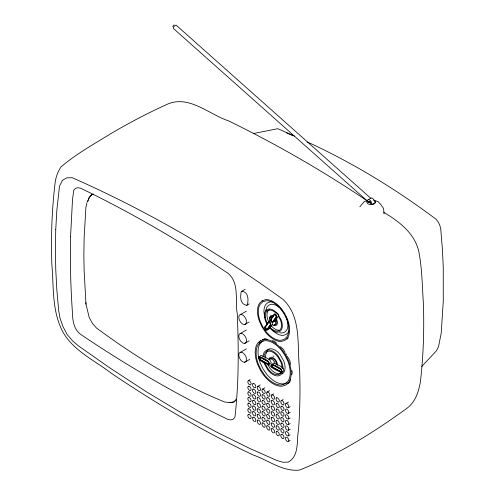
<?xml version="1.0" encoding="UTF-8"?>
<svg xmlns="http://www.w3.org/2000/svg" width="495" height="495" viewBox="0 0 495 495"><rect width="100%" height="100%" fill="white"/><g stroke="black" fill="none" stroke-linecap="round" stroke-linejoin="round"><path stroke-width="0.74" d="M87.015 202.517L85.889 207.461L84.119 238.089L83.859 255.389L84.119 270.431L85.982 304.116L89.199 317.462L92.472 323.445L96.414 327.95C136.106 357.353 178.831 383.322 224.65 401.983L229.315 402.59M259.399 357.198L259.399 358.467L260.413 359.704L268.525 364.196M271.26 319.492L271.241 320.686L272.566 321.868M268.773 364.048L268.773 362.786L267.764 361.542L259.646 357.05M272.04 364.815L272.04 366.083L273.054 367.321L281.166 371.813M272.832 364.134L271.996 363.918L271.161 365.118C271.972 369.672 278.116 370.427 281.308 372.655L282.144 371.454C281.537 367.024 275.567 366.727 272.832 364.134L273.741 362.909C276.934 365.137 283.078 365.892 283.882 370.446L283.047 371.646M281.414 371.665L281.414 370.402L280.399 369.159L272.287 364.667M290.441 379.64L289.884 381.744L288.56 382.517M291.741 374.734L292.298 372.63L291.846 370.396M366.999 201.527L367.346 200.215L368.299 199.658L371.306 197.926L372.599 198.266L374.851 201.075L375.198 202.789L374.096 203.891L372.19 204.528A4.232 2.444 0 0 1 368.094 203.897A4.232 2.444 0 0 1 366.999 201.527L368.459 202.375L368.794 201.632L370.111 201.7L370.378 202.393L369.92 202.436L369.647 201.743L370.73 203.68L372.19 204.528L375.198 202.789A4.232 2.444 0 0 0 374.084 200.438M370.805 198.291L176.183 25.183L175.224 25.375L174.023 26.433L173.299 27.739L173.467 28.531L369.233 202.678L369.604 201.273M87.671 201.44L89.31 197.35L91.996 194.473L93.308 194.226M87.615 201.477L89.273 197.375L91.94 194.504L93.58 194.189M248.261 380.643L247.766 381.769L248.261 383.501L249.461 384.819L250.656 384.955L251.157 383.823L250.656 382.091L249.461 380.773L248.261 380.643L250.173 379.591M257.672 386.341L257.177 387.474L257.672 389.206L258.866 390.524L260.067 390.654L260.562 389.528L260.067 387.795L258.866 386.477L257.672 386.341L260.215 384.943M262.375 389.194L261.88 390.326L262.375 392.059L263.575 393.377L264.769 393.506L265.264 392.38L264.769 390.648L263.575 389.33L262.375 389.194L264.924 387.795M267.077 392.046L266.582 393.179L267.077 394.911L268.278 396.229L269.472 396.359L269.967 395.233L269.472 393.5L268.278 392.182L267.077 392.046L269.627 390.648M271.78 394.899L271.285 396.031L271.78 397.763L272.98 399.081L274.174 399.211L274.675 398.085L274.174 396.353L272.98 395.035L271.78 394.899L273.692 393.853M281.191 400.604L280.696 401.736L281.191 403.468L282.385 404.786L283.586 404.916L284.081 403.79L283.586 402.058L282.385 400.74L281.191 400.604L283.103 399.552M288.443 402.058L285.893 403.456L285.398 404.588L285.893 406.315L287.088 407.639L288.288 407.769L290.2 406.717M288.288 407.769L288.783 406.643L288.288 404.91L287.088 403.592L285.893 403.456M288.288 413.387L288.783 412.261L288.288 410.528L287.088 409.21L285.893 409.074L285.398 410.207L285.893 411.939L287.088 413.257L288.288 413.387L290.2 412.341M288.288 419.005L288.783 417.879L288.288 416.147L287.088 414.829L285.893 414.692L285.398 415.825L285.893 417.557L287.088 418.875L288.288 419.005L290.2 417.959M288.288 424.63L288.783 423.497L288.288 421.765L287.088 420.447L285.893 420.317L285.398 421.443L285.893 423.175L287.088 424.493L288.288 424.63L290.2 423.578M288.288 430.248L288.783 429.115L288.288 427.383L287.088 426.065L285.893 425.935L285.398 427.061L285.893 428.794L287.088 430.112L288.288 430.248L290.2 429.196M288.288 435.866L288.783 434.734L288.288 433.007L287.088 431.683L285.893 431.553L285.398 432.68L285.893 434.412L287.088 435.73L288.288 435.866L290.2 434.814M288.288 441.484L288.783 440.358L288.288 438.626L287.088 437.308L285.893 437.172L285.398 438.304L285.893 440.03L287.088 441.354L288.288 441.484L290.2 440.432M172.706 26.557L174.067 24.88M268.748 322.536L265.252 327.443L265.592 329.262L266.558 329.818L267.108 329.497L270.462 324.671M269.088 322.257L269.942 321.026L271.229 320.902M274.607 314.665L271.112 319.578L271.093 320.772L271.934 321.824L272.968 321.632L276.321 316.806L275.981 314.987L275.01 314.43L274.459 314.752M266.966 329.583L270.313 324.757L270.332 323.563L269.008 322.381M272.825 321.713L276.173 316.893L276.191 315.692L274.861 314.517M359.797 206.83L364.264 201.564L367.16 200.599M421.684 366.566L436.621 350.621L438.533 346.624L441.206 333.222L443.266 301.387L443.266 267.622L442.481 250.377L440.711 228.542L439.647 224.866L438.025 221.692L436.114 219.266C397.2 190.136 355.62 164.55 311.584 143.903L307.352 142.034M370.031 202.987L370.52 202.517L370.421 201.527M269.323 309.653L268.036 310.866A11.67 6.738 60 0 0 268.036 320.321L268.68 321.676M263.012 340.746L260.308 343.295A24.496 14.145 60 0 0 260.308 363.151L263.012 368.825L266.545 374.016A23.921 13.811 60 0 0 283.586 383.86L287.119 382.74M266.397 350.906L267.987 349.408L270.06 348.752A14.052 8.112 60 0 1 280.071 354.531L283.734 360.917A14.392 8.31 60 0 1 283.734 372.58L282.144 374.078M267.783 351.221L266.817 352.124A13.062 7.543 60 0 0 265.679 358.145M286.815 339.242L288.344 337.8M280.888 372.76L279.446 374.115L277.565 374.709A12.752 7.363 60 0 1 268.482 369.468L265.153 363.67A13.062 7.543 60 0 1 264.726 362.439M287.787 383.916L289.222 382.567M245.13 289.34L241.269 291.574C240.174 296.722 239.92 304.301 246.689 305.316L249.226 303.856M246.689 305.316L247.382 304.908C248.478 299.766 248.731 292.186 241.962 291.165M246.405 311.138L239.264 315.278L238.738 317.252L239.264 319.838L240.7 322.338L242.655 324.077L244.617 324.596L249.053 322.035M244.617 324.596L246.046 323.755L246.572 321.775L246.046 319.195L244.617 316.695L242.655 314.95L240.7 314.43M246.405 329.992L239.264 334.131L238.738 336.111L239.264 338.691L240.7 341.191L242.655 342.936L244.617 343.456L249.053 340.894M275.802 313.156L277.089 313.032L277.837 313.694L278.58 315.631L274.966 321.298L273.673 321.422M268.599 322.622L269.639 322.424L270.474 323.476M244.617 343.456L246.046 342.608L246.572 340.634L246.046 338.048L244.617 335.548L242.655 333.809L240.7 333.29M268.562 329.491L272.522 324.25L272.522 322.511M246.405 348.845L239.264 352.985L238.738 354.964L239.264 357.551L240.7 360.044L242.655 361.789L244.617 362.309L249.69 359.382M258.631 342.676L259.949 341.903M263.253 339.96L265.233 338.797L267.312 339.347M244.617 362.309L246.046 361.468L246.572 359.488L246.046 356.901L244.617 354.401L242.655 352.663L240.7 352.143M260.488 355.651L261.1 355.292C264.293 357.52 270.437 358.275 271.241 362.829L270.412 364.029M262.344 339.57L264.825 338.784M281.111 373.156L279.229 373.75A12.752 7.363 60 0 1 270.146 368.503L267.399 363.924M253.409 133.545L277.775 128.7L294.5 136.069M230.738 402.546L234.141 401.847L236.61 399.094L234.085 401.884L230.689 402.571L229.222 402.256M368.299 199.658L369.592 200.005L370.891 201.156L372.19 204.528M266.706 329.732L265.382 328.556L265.4 327.362L267.108 329.497M272.176 340.634L274.255 341.191L276.513 343.196M267.906 361.455L260.413 357.13L259.25 357.285L259.25 358.547L260.265 359.791L268.377 364.283L269.07 363.417L268.525 362.006M373.614 200.11L377.945 201.552L380.445 204.051L383.582 208.469L384.033 213.964M286.184 132.716L293.238 135.822M280.547 369.078L273.054 364.747L271.891 364.902L271.891 366.17L272.906 367.408L281.018 371.9L281.704 371.033L281.166 369.623M367.339 200.939C323.025 171.004 276.569 144.336 228.535 120.842C209.045 114.493 189.344 94.823 167.582 104.105C148.191 112.885 129.3 122.735 110.979 133.57C93.994 144.002 76.329 153.877 61.108 166.796C57.284 172.223 55.378 178.707 54.834 185.279C51.783 211.495 50.979 237.928 51.845 264.299C53.695 284.978 52.049 306.727 60.217 326.261C69.213 348.963 93.122 359.215 111.233 373.205C156.556 403.759 203.668 431.739 253.18 454.985C268.339 460.251 282.732 471.927 299.58 470.071C337.856 454.738 373.348 432.68 406.673 408.468C415.373 402.28 418.609 391.898 420.404 381.874C423.442 355.781 424.252 329.472 423.386 303.225C422.179 285.931 422.155 268.346 418.751 251.305C414.482 233.108 399.057 221.42 383.829 212.361M280.455 346.704L283.276 349.216L285.114 352.409M283.536 312.339L284.297 313.459M278.301 316.002L280.43 319.943A11.67 6.738 60 0 1 280.43 329.404L279.143 330.617L277.46 331.149A11.397 6.577 60 0 1 269.806 327.022M285.844 353.69L286.58 354.971M287.31 356.245L289.884 360.725L290.639 364.444M285.559 315.86L286.432 317.703M267.659 323.99L266.372 321.286A11.67 6.738 60 0 1 266.372 311.825L267.659 310.613L269.342 310.08A11.397 6.577 60 0 1 275.505 312.692M267.077 324.33L265.654 321.354A12.858 7.425 60 0 1 265.654 310.934L267.077 309.592L268.927 309.01A12.554 7.252 60 0 1 277.874 314.17L281.148 319.875A12.858 7.425 60 0 1 281.148 330.295L279.724 331.638L277.874 332.219A12.554 7.252 60 0 1 269.336 327.554M369.066 201.88L369.233 202.678M85.889 302.606L85.982 304.116M260.413 357.13L260.413 359.704M282.107 368.169A13.062 7.543 60 0 0 280.888 362.173L277.565 356.381A12.752 7.363 60 0 0 268.482 351.134L266.601 351.728L265.153 353.09A13.062 7.543 60 0 0 263.959 357M263.878 362.389A14.392 8.31 60 0 0 264.355 363.751L268.018 370.136A14.052 8.112 60 0 0 278.029 375.915L280.102 375.26L281.692 373.762A14.392 8.31 60 0 0 282.695 371.522M263.031 356.394A14.392 8.31 60 0 1 264.355 352.087L265.945 350.59L268.018 349.934A14.052 8.112 60 0 1 278.029 355.713L281.692 362.099A14.392 8.31 60 0 1 283.035 368.701M272.986 367.971A4.962 2.865 60 0 1 269.577 364.939M275.127 363.182A5.061 2.921 60 0 0 274.57 362.006A4.962 2.865 60 0 0 269.577 359.123A5.061 2.921 60 0 0 269.02 359.648M276.742 364.846A5.061 2.921 60 0 0 275.709 361.344A4.962 2.865 60 0 0 270.716 358.46A5.061 2.921 60 0 0 270.159 358.993M277.528 365.304A6.188 3.576 60 0 0 276.266 361.016A6.07 3.502 60 0 0 270.165 357.495A6.188 3.576 60 0 0 269.045 359.104M273.215 367.841A6.07 3.502 60 0 1 272.095 367.024M272.906 356.14A6.07 3.502 60 0 1 273.945 356.239M272.244 301.894A18.123 10.463 60 0 0 270.412 301.857L267.739 302.705L265.685 304.635A18.562 10.717 60 0 0 264.936 317.481M272.454 330.202A18.123 10.463 60 0 0 283.326 335.369L285.999 334.521L288.047 332.591A18.562 10.717 60 0 0 288.925 330.963M279.168 307.352A15.506 8.953 60 0 0 271.347 304.276L269.057 305L267.3 306.653A15.883 9.17 60 0 0 265.883 310.928M280.189 308.255A15.506 8.953 60 0 1 281.971 310.148M286.667 318.322A15.883 9.17 60 0 1 286.432 330.573L284.681 332.225L282.391 332.949A15.506 8.953 60 0 1 279.724 332.696M279.124 330.19A11.397 6.577 60 0 1 271.006 325.5M275.183 320.902A4.523 2.611 60 0 1 274.682 325.048A4.436 2.562 60 0 1 272.454 324.838M276.321 320.24A4.523 2.611 60 0 1 275.82 324.386A4.436 2.562 60 0 1 274.409 324.522M269.726 321.422A4.523 2.611 60 0 1 270.227 317.276A4.436 2.562 60 0 1 272.454 317.487M270.548 317.796A4.523 2.611 60 0 1 271.365 316.621M271.365 316.72A4.436 2.562 60 0 1 272.776 316.59M273.593 316.008A5.426 3.131 60 0 0 270.864 315.748A5.532 3.193 60 0 0 269.738 318.279M273.593 324.998A5.426 3.131 60 0 0 276.321 325.258A5.532 3.193 60 0 0 276.321 318.904M70.581 236.462C69.987 262.096 70.667 287.75 72.493 313.323C72.598 321.032 74.033 329.361 80.555 334.329C127.679 366.046 176.826 394.812 228.022 419.469L230.831 419.952L233.201 419.222L234.89 417.353C238.943 383.006 238.67 348.27 237.278 313.756C234.766 300.583 239.852 283.066 228.022 273.32C180.898 241.597 131.75 212.831 80.555 188.174L77.746 187.692L75.376 188.422L73.687 190.297L72.493 199.875L70.581 236.462M55.749 229.519L55.384 249.257L55.749 269.422L56.851 289.909L58.688 310.613L60.118 318.514L62.995 326.626L67.134 334.453L72.586 340.869L78.229 345.702L109.036 367.383L145.895 391.458L182.81 413.702L216.327 431.949L249.783 448.47L276.866 460.474L282.824 462.25L288.276 462.126C299.673 455.685 296.394 440.197 298.553 429.456C299.995 409.786 300.292 390.048 299.661 370.334C296.697 346.642 302.297 317.839 283.121 299.494A1190.512 687.345 60 0 0 182.81 233.943A1311.218 757.034 60 0 0 72.289 177.767L66.782 177.816L62.413 180.366L59.474 186.182L56.851 210.307L55.749 229.519M264.788 326.947L264.584 327.702L265.332 329.633L266.075 330.295L267.362 330.171L270.777 325.252L270.982 324.503L270.233 322.567L269.49 321.905L268.203 322.028L264.788 326.947M258.749 356.654L258.526 357.495C259.331 362.055 265.475 362.81 268.667 365.038L269.503 363.837C268.698 359.277 262.554 358.529 259.355 356.295L258.749 356.654M270.647 319.083L270.443 319.832L271.192 321.762L271.934 322.424L273.221 322.307L276.637 317.388L276.841 316.633L276.092 314.702L274.607 313.842L274.057 314.164L270.647 319.083M248.261 386.261L247.766 387.387L248.261 389.12L249.461 390.437L250.656 390.574L251.157 389.441L250.656 387.709L249.461 386.391L248.261 386.261M248.261 391.879L247.766 393.005L248.261 394.738L249.461 396.056L250.656 396.192L251.157 395.06L250.656 393.333L249.461 392.009L248.261 391.879M252.97 383.495L252.469 384.621L252.97 386.354L254.164 387.672L255.364 387.808L255.859 386.675L255.364 384.943L254.164 383.625L252.97 383.495M248.261 397.497L247.766 398.63L248.261 400.356L249.461 401.68L250.656 401.81L251.157 400.684L250.656 398.951L249.461 397.634L248.261 397.497M252.97 389.113L252.469 390.239L252.97 391.972L254.164 393.29L255.364 393.426L255.859 392.294L255.364 390.561L254.164 389.243L252.97 389.113M248.261 403.116L247.766 404.248L248.261 405.98L249.461 407.298L250.656 407.428L251.157 406.302L250.656 404.57L249.461 403.252L248.261 403.116M252.97 394.732L252.469 395.858L252.97 397.59L254.164 398.908L255.364 399.044L255.859 397.912L255.364 396.186L254.164 394.861L252.97 394.732M248.261 408.734L247.766 409.866L248.261 411.599L249.461 412.917L250.656 413.047L251.157 411.92L250.656 410.188L249.461 408.87L248.261 408.734M252.97 400.35L252.469 401.482L252.97 403.208L254.164 404.526L255.364 404.663L255.859 403.53L255.364 401.804L254.164 400.486L252.97 400.35M257.672 391.966L257.177 393.092L257.672 394.824L258.866 396.142L260.067 396.278L260.562 395.146L260.067 393.414L258.866 392.096L257.672 391.966M248.261 414.358L247.766 415.484L248.261 417.217L249.461 418.535L250.656 418.671L251.157 417.539L250.656 415.806L249.461 414.488L248.261 414.358M252.97 405.968L252.469 407.1L252.97 408.833L254.164 410.151L255.364 410.281L255.859 409.155L255.364 407.422L254.164 406.104L252.97 405.968M257.672 397.584L257.177 398.71L257.672 400.443L258.866 401.761L260.067 401.897L260.562 400.764L260.067 399.032L258.866 397.714L257.672 397.584M252.97 411.586L252.469 412.719L252.97 414.451L254.164 415.769L255.364 415.899L255.859 414.773L255.364 413.04L254.164 411.722L252.97 411.586M257.672 403.202L257.177 404.335L257.672 406.061L258.866 407.379L260.067 407.515L260.562 406.383L260.067 404.656L258.866 403.338L257.672 403.202M262.375 394.818L261.88 395.944L262.375 397.677L263.575 398.995L264.769 399.131L265.264 397.999L264.769 396.266L263.575 394.948L262.375 394.818M252.97 417.205L252.469 418.337L252.97 420.069L254.164 421.387L255.364 421.523L255.859 420.391L255.364 418.659L254.164 417.341L252.97 417.205M257.672 408.821L257.177 409.953L257.672 411.679L258.866 413.003L260.067 413.133L260.562 412.007L260.067 410.275L258.866 408.957L257.672 408.821M262.375 400.436L261.88 401.563L262.375 403.295L263.575 404.613L264.769 404.749L265.264 403.617L264.769 401.884L263.575 400.566L262.375 400.436M257.672 414.439L257.177 415.571L257.672 417.304L258.866 418.621L260.067 418.751L260.562 417.625L260.067 415.893L258.866 414.575L257.672 414.439M262.375 406.055L261.88 407.181L262.375 408.913L263.575 410.231L264.769 410.367L265.264 409.235L264.769 407.509L263.575 406.185L262.375 406.055M267.077 397.671L266.582 398.797L267.077 400.529L268.278 401.847L269.472 401.983L269.967 400.851L269.472 399.118L268.278 397.801L267.077 397.671M257.672 420.057L257.177 421.189L257.672 422.922L258.866 424.24L260.067 424.37L260.562 423.244L260.067 421.511L258.866 420.193L257.672 420.057M262.375 411.673L261.88 412.805L262.375 414.532L263.575 415.85L264.769 415.986L265.264 414.853L264.769 413.127L263.575 411.809L262.375 411.673M267.077 403.289L266.582 404.415L267.077 406.147L268.278 407.465L269.472 407.602L269.967 406.469L269.472 404.737L268.278 403.419L267.077 403.289M262.375 417.291L261.88 418.424L262.375 420.156L263.575 421.474L264.769 421.604L265.264 420.478L264.769 418.745L263.575 417.427L262.375 417.291M267.077 408.907L266.582 410.033L267.077 411.766L268.278 413.084L269.472 413.22L269.967 412.088L269.472 410.355L268.278 409.037L267.077 408.907M271.78 400.517L271.285 401.649L271.78 403.382L272.98 404.7L274.174 404.83L274.675 403.703L274.174 401.971L272.98 400.653L271.78 400.517M262.375 422.909L261.88 424.042L262.375 425.774L263.575 427.092L264.769 427.222L265.264 426.096L264.769 424.364L263.575 423.046L262.375 422.909M267.077 414.525L266.582 415.658L267.077 417.384L268.278 418.702L269.472 418.838L269.967 417.706L269.472 415.979L268.278 414.661L267.077 414.525M271.78 406.141L271.285 407.267L271.78 409L272.98 410.318L274.174 410.454L274.675 409.322L274.174 407.589L272.98 406.271L271.78 406.141M276.488 397.751L275.987 398.883L276.488 400.616L277.683 401.934L278.883 402.064L279.378 400.938L278.883 399.205L277.683 397.887L276.488 397.751M267.077 420.144L266.582 421.276L267.077 423.008L268.278 424.326L269.472 424.456L269.967 423.33L269.472 421.598L268.278 420.28L267.077 420.144M271.78 411.76L271.285 412.886L271.78 414.618L272.98 415.936L274.174 416.072L274.675 414.94L274.174 413.207L272.98 411.889L271.78 411.76M276.488 403.369L275.987 404.502L276.488 406.234L277.683 407.552L278.883 407.682L279.378 406.556L278.883 404.823L277.683 403.505L276.488 403.369M267.077 425.762L266.582 426.894L267.077 428.627L268.278 429.945L269.472 430.075L269.967 428.948L269.472 427.216L268.278 425.898L267.077 425.762M271.78 417.378L271.285 418.51L271.78 420.236L272.98 421.554L274.174 421.69L274.675 420.558L274.174 418.832L272.98 417.514L271.78 417.378M276.488 408.994L275.987 410.12L276.488 411.852L277.683 413.17L278.883 413.306L279.378 412.174L278.883 410.442L277.683 409.124L276.488 408.994M271.78 422.996L271.285 424.128L271.78 425.855L272.98 427.179L274.174 427.309L274.675 426.183L274.174 424.45L272.98 423.132L271.78 422.996M276.488 414.612L275.987 415.738L276.488 417.471L277.683 418.789L278.883 418.925L279.378 417.792L278.883 416.06L277.683 414.742L276.488 414.612M281.191 406.222L280.696 407.354L281.191 409.087L282.385 410.404L283.586 410.534L284.081 409.408L283.586 407.676L282.385 406.358L281.191 406.222M271.78 428.614L271.285 429.747L271.78 431.479L272.98 432.797L274.174 432.927L274.675 431.801L274.174 430.068L272.98 428.75L271.78 428.614M276.488 420.23L275.987 421.356L276.488 423.089L277.683 424.407L278.883 424.543L279.378 423.411L278.883 421.684L277.683 420.36L276.488 420.23M281.191 411.84L280.696 412.972L281.191 414.705L282.385 416.023L283.586 416.159L284.081 415.027L283.586 413.294L282.385 411.976L281.191 411.84M276.488 425.849L275.987 426.981L276.488 428.707L277.683 430.025L278.883 430.161L279.378 429.029L278.883 427.303L277.683 425.985L276.488 425.849M281.191 417.464L280.696 418.591L281.191 420.323L282.385 421.641L283.586 421.777L284.081 420.645L283.586 418.912L282.385 417.594L281.191 417.464M276.488 431.467L275.987 432.599L276.488 434.332L277.683 435.65L278.883 435.779L279.378 434.653L278.883 432.921L277.683 431.603L276.488 431.467M281.191 423.083L280.696 424.209L281.191 425.941L282.385 427.259L283.586 427.395L284.081 426.263L283.586 424.531L282.385 423.213L281.191 423.083M281.191 428.701L280.696 429.833L281.191 431.56L282.385 432.878L283.586 433.014L284.081 431.881L283.586 430.155L282.385 428.837L281.191 428.701M281.191 434.319L280.696 435.452L281.191 437.178L282.385 438.502L283.586 438.632L284.081 437.506L283.586 435.773L282.385 434.455L281.191 434.319M262.177 300.719L259.627 303.126A23.11 13.346 60 0 0 259.627 321.855L262.177 327.214L265.512 332.108A22.572 13.031 60 0 0 281.587 341.395L284.916 340.337L287.471 337.936A23.11 13.346 60 0 0 287.471 319.201L284.916 313.849L281.587 308.948A22.572 13.031 60 0 0 265.512 299.667L262.177 300.719M262.783 301.771L260.364 304.048A21.891 12.635 60 0 0 260.364 321.787L262.783 326.855L265.933 331.495A21.372 12.338 60 0 0 281.16 340.288L284.316 339.292L286.735 337.015A21.891 12.635 60 0 0 286.735 319.275L284.316 314.201L281.16 309.561A21.372 12.338 60 0 0 265.933 300.768L262.783 301.771M260.444 340.665L257.586 343.357A25.87 14.937 60 0 0 257.586 364.32L260.444 370.316L264.169 375.798A25.257 14.584 60 0 0 282.169 386.187L285.893 385.011L288.752 382.319A25.87 14.937 60 0 0 288.752 361.356L285.893 355.361L282.169 349.878A25.257 14.584 60 0 0 264.169 339.49L260.444 340.665M261.119 341.841L258.409 344.39A24.496 14.145 60 0 0 258.409 364.246L261.119 369.92L264.646 375.111A23.921 13.811 60 0 0 281.692 384.955L285.219 383.835L287.929 381.286A24.496 14.145 60 0 0 287.929 361.43L285.219 355.757L281.692 350.565A23.921 13.811 60 0 0 264.646 340.721L261.119 341.841M369.666 201.96L369.202 202.003L369.468 202.696L369.932 202.653L369.666 201.96"/></g></svg>
